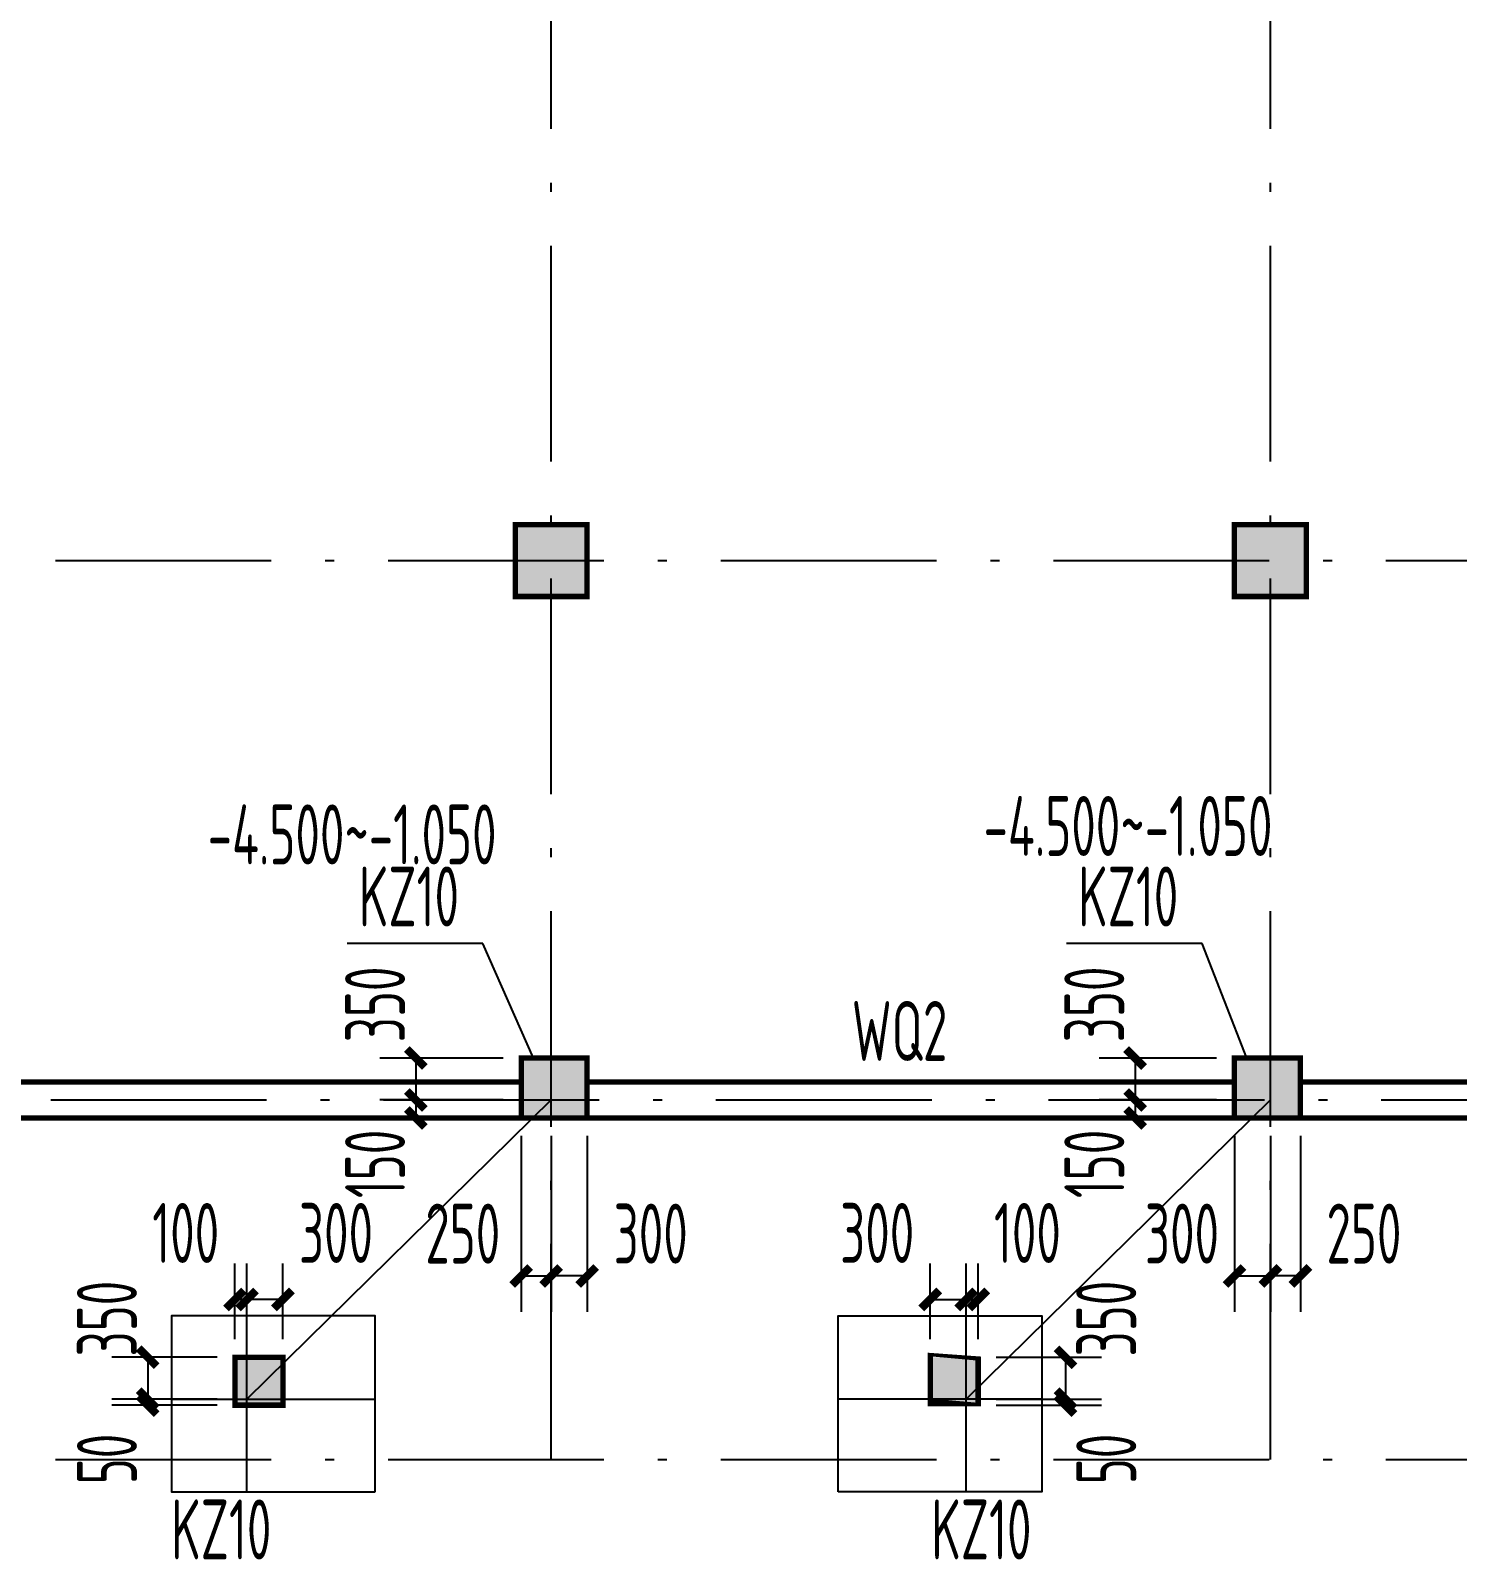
# Model space of a CAD drawing. Extents: x 2468086 to 6957054, y -3413633 to -667223.
# Drawn here: x 5190428 to 5202331, y -1159100 to -1146347 of the extents above; entities that cross this region are included whole.
import ezdxf

# ---------------------------------------------------------------- set-up
doc = ezdxf.new("R2010")
doc.units = 0
doc.header["$LTSCALE"] = 100
doc.header["$MEASUREMENT"] = 0
doc.linetypes.add('2', pattern=[18.49999958649278, 11.9999997317791, -2.999999932944775, 0.4999999888241291, -2.999999932944775])
doc.layers.get('0').update_dxf_attribs({"linetype": 'CONTINUOUS'})
doc.layers.get('DEFPOINTS').update_dxf_attribs({"linetype": 'CONTINUOUS'})
for name, color, linetype in [('墙__实线', 3, 'CONTINUOUS'), ('柱', 2, 'CONTINUOUS'), ('柱填充', 43, 'CONTINUOUS'), ('柱编号', 211, 'CONTINUOUS'), ('轴线__尺寸数字', 7, 'CONTINUOUS'), ('轴线__点划线', 252, '2'), ('通风井定位', 145, 'CONTINUOUS')]:
    doc.layers.add(name, color=color, linetype=linetype)
doc.styles.add('GB', font='gbxwxt.shx', dxfattribs={"width": 0.7, "height": 500, "bigfont": 'gbhzfs.shx'})
doc.dimstyles.new('LYSDIM1', dxfattribs={"dimtxt": 375, "dimasz": 1.5, "dimexe": 300, "dimexo": 150, "dimgap": 90, "dimtad": 1, "dimdec": 0, "dimzin": 0, "dimdsep": 46, "dimtxsty": 'GB', "dimblk1": 'JT', "dimblk2": 'JT', "dimsah": 1, "dimcen": 0, "dimclrt": 7, "dimadec": 0, "dimazin": 0, "dimtfac": 1, "dimtdec": 0, "dimtix": 1, "dimtmove": 2, "dimatfit": 3, "dimldrblk": 'JT', "dimfxl": 1, "dimtolj": 1, "dimtzin": 0, "dimarcsym": 0})

# ---------------------------------------------------------------- blocks, each defined once
blk = doc.blocks.new('JT')
at = {"layer": '轴线__尺寸数字', "const_width": 44.9999988079071}
blk.add_lwpolyline([(-50.00000000000364, -50), (49.99999999999636, 50)], dxfattribs=at)
blk.add_lwpolyline([(-50.00000000000364, -50), (49.99999999999636, 50)], dxfattribs=at)
blk = doc.blocks.new('*D3080')
at = {"layer": 'DEFPOINTS', "color": 0, "transparency": 16777216}
for p in [(5200470.786342863, -1154917.799971445), (5199641.702025343, -1155267.833379256), (5200470.786342863, -1155267.833379256)]:
    blk.add_point(p, dxfattribs=at)
at = {"layer": '通风井定位', "color": 0, "lineweight": -2, "transparency": 16777216}
for p, q in [((5200320.786342863, -1154917.799971445), (5199341.702025343, -1154917.799971445)), ((5199641.702025343, -1154919.299971445), (5199641.702025343, -1155266.333379256)), ((5200320.786342863, -1155267.833379256), (5199341.702025343, -1155267.833379256))]:
    blk.add_line(p, q, dxfattribs=at)
at = {"layer": '通风井定位', "color": 0, "lineweight": -2, "transparency": 16777216, "xscale": 1.5, "yscale": 1.5, "zscale": 1.5}
for p, rotation in [((5199641.702025343, -1154917.799971445), 90), ((5199641.702025343, -1155267.833379256), 270)]:
    blk.add_blockref('JT', p, dxfattribs=dict(at, rotation=rotation))
at = {"layer": '通风井定位', "color": 7, "transparency": 16777216, "insert": (5199301.598419873, -1154470.623580236), "char_height": 500, "attachment_point": 5, "rotation": 90, "style": 'GB'}
blk.add_mtext('\\A1;350', dxfattribs=at)
blk = doc.blocks.new('*D3081')
at = {"layer": 'DEFPOINTS', "color": 0, "transparency": 16777216}
for p in [(5200470.786342863, -1155267.833379256), (5199641.702025343, -1155417.799971445), (5200470.786342863, -1155417.799971445)]:
    blk.add_point(p, dxfattribs=at)
at = {"layer": '通风井定位', "color": 0, "lineweight": -2, "transparency": 16777216}
for p, q in [((5200320.786342863, -1155267.833379256), (5199341.702025343, -1155267.833379256)), ((5199641.702025343, -1155266.333379256), (5199641.702025343, -1155264.833379256)), ((5199641.702025343, -1155267.833379256), (5199641.702025343, -1155417.799971445)), ((5200320.786342863, -1155417.799971445), (5199341.702025343, -1155417.799971445)), ((5199641.702025343, -1155419.299971445), (5199641.702025343, -1155420.799971445))]:
    blk.add_line(p, q, dxfattribs=at)
at = {"layer": '通风井定位', "color": 0, "lineweight": -2, "transparency": 16777216, "xscale": 1.5, "yscale": 1.5, "zscale": 1.5}
for p, rotation in [((5199641.702025343, -1155267.833379256), 270), ((5199641.702025343, -1155417.799971445), 90)]:
    blk.add_blockref('JT', p, dxfattribs=dict(at, rotation=rotation))
at = {"layer": '通风井定位', "color": 7, "transparency": 16777216, "insert": (5199301.598419873, -1155801.32611626), "char_height": 500, "attachment_point": 5, "rotation": 90, "style": 'GB'}
blk.add_mtext('\\A1;150', dxfattribs=at)
blk = doc.blocks.new('*D3082')
at = {"layer": 'DEFPOINTS', "color": 0, "transparency": 16777216}
for p in [(5200470.786342863, -1155417.799971445), (5200770.786342863, -1155417.799971445), (5200770.786342863, -1156735.801411703)]:
    blk.add_point(p, dxfattribs=at)
at = {"layer": '通风井定位', "color": 0, "lineweight": -2, "transparency": 16777216}
for p, q in [((5200470.786342863, -1155567.799971445), (5200470.786342863, -1157035.801411703)), ((5200770.786342863, -1155567.799971445), (5200770.786342863, -1157035.801411703)), ((5200472.286342863, -1156735.801411703), (5200769.286342863, -1156735.801411703))]:
    blk.add_line(p, q, dxfattribs=at)
at = {"layer": '通风井定位', "color": 0, "lineweight": -2, "transparency": 16777216, "xscale": 1.5, "yscale": 1.5, "zscale": 1.5, "rotation": 180}
blk.add_blockref('JT', (5200470.786342863, -1156735.801411703), dxfattribs=at)
at = {"layer": '通风井定位', "color": 0, "lineweight": -2, "transparency": 16777216, "xscale": 1.5, "yscale": 1.5, "zscale": 1.5}
blk.add_blockref('JT', (5200770.786342863, -1156735.801411703), dxfattribs=at)
at = {"layer": '通风井定位', "color": 7, "transparency": 16777216, "insert": (5200033.23536442, -1156382.591714231), "char_height": 500, "attachment_point": 5, "style": 'GB'}
blk.add_mtext('\\A1;300', dxfattribs=at)
blk = doc.blocks.new('*D3083')
at = {"layer": 'DEFPOINTS', "color": 0, "transparency": 16777216}
for p in [(5200770.786342863, -1155417.799971445), (5201020.786342863, -1155417.799971445), (5200770.786342863, -1156735.801411703)]:
    blk.add_point(p, dxfattribs=at)
at = {"layer": '通风井定位', "color": 0, "lineweight": -2, "transparency": 16777216}
for p, q in [((5200770.786342863, -1155567.799971445), (5200770.786342863, -1157035.801411703)), ((5201020.786342863, -1155567.799971445), (5201020.786342863, -1157035.801411703)), ((5201019.286342863, -1156735.801411703), (5200772.286342863, -1156735.801411703))]:
    blk.add_line(p, q, dxfattribs=at)
at = {"layer": '通风井定位', "color": 0, "lineweight": -2, "transparency": 16777216, "xscale": 1.5, "yscale": 1.5, "zscale": 1.5, "rotation": 180}
blk.add_blockref('JT', (5200770.786342863, -1156735.801411703), dxfattribs=at)
at = {"layer": '通风井定位', "color": 0, "lineweight": -2, "transparency": 16777216, "xscale": 1.5, "yscale": 1.5, "zscale": 1.5}
blk.add_blockref('JT', (5201020.786342863, -1156735.801411703), dxfattribs=at)
at = {"layer": '通风井定位', "color": 7, "transparency": 16777216, "insert": (5201551.163663408, -1156382.591714231), "char_height": 500, "attachment_point": 5, "style": 'GB'}
blk.add_mtext('\\A1;250', dxfattribs=at)
blk = doc.blocks.new('*D3084')
at = {"layer": 'DEFPOINTS', "color": 0, "transparency": 16777216}
for p in [(5194520.786342863, -1154917.799971445), (5193641.702025343, -1155267.833379256), (5194520.786342863, -1155267.833379256)]:
    blk.add_point(p, dxfattribs=at)
at = {"layer": '通风井定位', "color": 0, "lineweight": -2, "transparency": 16777216}
for p, q in [((5194370.786342863, -1154917.799971445), (5193341.702025343, -1154917.799971445)), ((5193641.702025343, -1154919.299971445), (5193641.702025343, -1155266.333379256)), ((5194370.786342863, -1155267.833379256), (5193341.702025343, -1155267.833379256))]:
    blk.add_line(p, q, dxfattribs=at)
at = {"layer": '通风井定位', "color": 0, "lineweight": -2, "transparency": 16777216, "xscale": 1.5, "yscale": 1.5, "zscale": 1.5}
for p, rotation in [((5193641.702025343, -1154917.799971445), 90), ((5193641.702025343, -1155267.833379256), 270)]:
    blk.add_blockref('JT', p, dxfattribs=dict(at, rotation=rotation))
at = {"layer": '通风井定位', "color": 7, "transparency": 16777216, "insert": (5193301.598419873, -1154470.623580236), "char_height": 500, "attachment_point": 5, "rotation": 90, "style": 'GB'}
blk.add_mtext('\\A1;350', dxfattribs=at)
blk = doc.blocks.new('*D3085')
at = {"layer": 'DEFPOINTS', "color": 0, "transparency": 16777216}
for p in [(5194520.786342863, -1155267.833379256), (5193641.702025343, -1155417.799971445), (5194520.786342863, -1155417.799971445)]:
    blk.add_point(p, dxfattribs=at)
at = {"layer": '通风井定位', "color": 0, "lineweight": -2, "transparency": 16777216}
for p, q in [((5194370.786342863, -1155267.833379256), (5193341.702025343, -1155267.833379256)), ((5193641.702025343, -1155266.333379256), (5193641.702025343, -1155264.833379256)), ((5193641.702025343, -1155267.833379256), (5193641.702025343, -1155417.799971445)), ((5194370.786342863, -1155417.799971445), (5193341.702025343, -1155417.799971445)), ((5193641.702025343, -1155419.299971445), (5193641.702025343, -1155420.799971445))]:
    blk.add_line(p, q, dxfattribs=at)
at = {"layer": '通风井定位', "color": 0, "lineweight": -2, "transparency": 16777216, "xscale": 1.5, "yscale": 1.5, "zscale": 1.5}
for p, rotation in [((5193641.702025343, -1155267.833379256), 270), ((5193641.702025343, -1155417.799971445), 90)]:
    blk.add_blockref('JT', p, dxfattribs=dict(at, rotation=rotation))
at = {"layer": '通风井定位', "color": 7, "transparency": 16777216, "insert": (5193301.598419873, -1155801.32611626), "char_height": 500, "attachment_point": 5, "rotation": 90, "style": 'GB'}
blk.add_mtext('\\A1;150', dxfattribs=at)
blk = doc.blocks.new('*D3086')
at = {"layer": 'DEFPOINTS', "color": 0, "transparency": 16777216}
for p in [(5194520.786342863, -1155417.799971445), (5194770.786342863, -1155417.799971445), (5194770.786342863, -1156735.801411703)]:
    blk.add_point(p, dxfattribs=at)
at = {"layer": '通风井定位', "color": 0, "lineweight": -2, "transparency": 16777216}
for p, q in [((5194520.786342863, -1155567.799971445), (5194520.786342863, -1157035.801411703)), ((5194770.786342863, -1155567.799971445), (5194770.786342863, -1157035.801411703)), ((5194522.286342863, -1156735.801411703), (5194769.286342863, -1156735.801411703))]:
    blk.add_line(p, q, dxfattribs=at)
at = {"layer": '通风井定位', "color": 0, "lineweight": -2, "transparency": 16777216, "xscale": 1.5, "yscale": 1.5, "zscale": 1.5, "rotation": 180}
blk.add_blockref('JT', (5194520.786342863, -1156735.801411703), dxfattribs=at)
at = {"layer": '通风井定位', "color": 0, "lineweight": -2, "transparency": 16777216, "xscale": 1.5, "yscale": 1.5, "zscale": 1.5}
blk.add_blockref('JT', (5194770.786342863, -1156735.801411703), dxfattribs=at)
at = {"layer": '通风井定位', "color": 7, "transparency": 16777216, "insert": (5194033.23536442, -1156382.591714231), "char_height": 500, "attachment_point": 5, "style": 'GB'}
blk.add_mtext('\\A1;250', dxfattribs=at)
blk = doc.blocks.new('*D3087')
at = {"layer": 'DEFPOINTS', "color": 0, "transparency": 16777216}
for p in [(5194770.786342863, -1155417.799971445), (5195070.786342863, -1155417.799971445), (5194770.786342863, -1156735.801411703)]:
    blk.add_point(p, dxfattribs=at)
at = {"layer": '通风井定位', "color": 0, "lineweight": -2, "transparency": 16777216}
for p, q in [((5194770.786342863, -1155567.799971445), (5194770.786342863, -1157035.801411703)), ((5195070.786342863, -1155567.799971445), (5195070.786342863, -1157035.801411703)), ((5195069.286342863, -1156735.801411703), (5194772.286342863, -1156735.801411703))]:
    blk.add_line(p, q, dxfattribs=at)
at = {"layer": '通风井定位', "color": 0, "lineweight": -2, "transparency": 16777216, "xscale": 1.5, "yscale": 1.5, "zscale": 1.5, "rotation": 180}
blk.add_blockref('JT', (5194770.786342863, -1156735.801411703), dxfattribs=at)
at = {"layer": '通风井定位', "color": 0, "lineweight": -2, "transparency": 16777216, "xscale": 1.5, "yscale": 1.5, "zscale": 1.5}
blk.add_blockref('JT', (5195070.786342863, -1156735.801411703), dxfattribs=at)
at = {"layer": '通风井定位', "color": 7, "transparency": 16777216, "insert": (5195601.163663408, -1156382.591714231), "char_height": 500, "attachment_point": 5, "style": 'GB'}
blk.add_mtext('\\A1;300', dxfattribs=at)
blk = doc.blocks.new('*D3864')
at = {"layer": 'DEFPOINTS', "color": 0, "transparency": 16777216}
for p in [(5192133.144366315, -1157413.515650591), (5191404.929920109, -1157763.503443561), (5192133.144366315, -1157763.503443561)]:
    blk.add_point(p, dxfattribs=at)
at = {"layer": '柱填充', "color": 0, "lineweight": -2, "transparency": 16777216}
for p, q in [((5191983.144366315, -1157413.515650591), (5191104.929920109, -1157413.515650591)), ((5191404.929920109, -1157415.015650591), (5191404.929920109, -1157762.003443561)), ((5191983.144366315, -1157763.503443561), (5191104.929920109, -1157763.503443561))]:
    blk.add_line(p, q, dxfattribs=at)
at = {"layer": '柱填充', "color": 0, "lineweight": -2, "transparency": 16777216, "xscale": 1.5, "yscale": 1.5, "zscale": 1.5}
for p, rotation in [((5191404.929920109, -1157413.515650591), 90), ((5191404.929920109, -1157763.503443561), 270)]:
    blk.add_blockref('JT', p, dxfattribs=dict(at, rotation=rotation))
at = {"layer": '柱填充', "color": 7, "transparency": 16777216, "insert": (5191064.826314638, -1157091.789763083), "char_height": 500, "attachment_point": 5, "rotation": 90, "style": 'GB'}
blk.add_mtext('\\A1;350', dxfattribs=at)
blk = doc.blocks.new('*D3865')
at = {"layer": 'DEFPOINTS', "color": 0, "transparency": 16777216}
for p in [(5191404.929920109, -1157813.515650591), (5192133.144366315, -1157763.503443561), (5192133.144366315, -1157813.515650591)]:
    blk.add_point(p, dxfattribs=at)
at = {"layer": '柱填充', "color": 0, "lineweight": -2, "transparency": 16777216}
for p, q in [((5191983.144366315, -1157763.503443561), (5191104.929920109, -1157763.503443561)), ((5191983.144366315, -1157813.515650591), (5191104.929920109, -1157813.515650591)), ((5191404.929920109, -1157762.003443561), (5191404.929920109, -1157760.503443561)), ((5191404.929920109, -1157763.503443561), (5191404.929920109, -1157813.515650591)), ((5191404.929920109, -1157815.015650591), (5191404.929920109, -1157816.515650591))]:
    blk.add_line(p, q, dxfattribs=at)
at = {"layer": '柱填充', "color": 0, "lineweight": -2, "transparency": 16777216, "xscale": 1.5, "yscale": 1.5, "zscale": 1.5}
for p, rotation in [((5191404.929920109, -1157763.503443561), 270), ((5191404.929920109, -1157813.515650591), 90)]:
    blk.add_blockref('JT', p, dxfattribs=dict(at, rotation=rotation))
at = {"layer": '柱填充', "color": 7, "transparency": 16777216, "insert": (5191064.826314638, -1158262.740505564), "char_height": 500, "attachment_point": 5, "rotation": 90, "style": 'GB'}
blk.add_mtext('\\A1;50', dxfattribs=at)
blk = doc.blocks.new('*D3866')
at = {"layer": 'DEFPOINTS', "color": 0, "transparency": 16777216}
for p in [(5192233.110958505, -1156931.574380982), (5192233.110958505, -1157413.515650591), (5192533.144366315, -1157413.515650591)]:
    blk.add_point(p, dxfattribs=at)
at = {"layer": '柱填充', "color": 0, "lineweight": -2, "transparency": 16777216}
for p, q in [((5192233.110958505, -1157263.515650591), (5192233.110958505, -1156631.574380982)), ((5192533.144366315, -1157263.515650591), (5192533.144366315, -1156631.574380982)), ((5192531.644366315, -1156931.574380982), (5192234.610958505, -1156931.574380982))]:
    blk.add_line(p, q, dxfattribs=at)
at = {"layer": '柱填充', "color": 0, "lineweight": -2, "transparency": 16777216, "xscale": 1.5, "yscale": 1.5, "zscale": 1.5, "rotation": 180}
blk.add_blockref('JT', (5192233.110958505, -1156931.574380982), dxfattribs=at)
at = {"layer": '柱填充', "color": 0, "lineweight": -2, "transparency": 16777216, "xscale": 1.5, "yscale": 1.5, "zscale": 1.5}
blk.add_blockref('JT', (5192533.144366315, -1156931.574380982), dxfattribs=at)
at = {"layer": '柱填充', "color": 7, "transparency": 16777216, "insert": (5192975.695776928, -1156377.028911497), "char_height": 500, "attachment_point": 5, "style": 'GB'}
blk.add_mtext('\\A1;300', dxfattribs=at)
blk = doc.blocks.new('*D3867')
at = {"layer": 'DEFPOINTS', "color": 0, "transparency": 16777216}
for p in [(5192133.144366315, -1156931.574380982), (5192133.144366315, -1157413.515650591), (5192233.110958505, -1157413.515650591)]:
    blk.add_point(p, dxfattribs=at)
at = {"layer": '柱填充', "color": 0, "lineweight": -2, "transparency": 16777216}
for p, q in [((5192133.144366315, -1157263.515650591), (5192133.144366315, -1156631.574380982)), ((5192233.110958505, -1157263.515650591), (5192233.110958505, -1156631.574380982)), ((5192131.644366315, -1156931.574380982), (5192130.144366315, -1156931.574380982)), ((5192233.110958505, -1156931.574380982), (5192133.144366315, -1156931.574380982)), ((5192234.610958505, -1156931.574380982), (5192236.110958505, -1156931.574380982))]:
    blk.add_line(p, q, dxfattribs=at)
at = {"layer": '柱填充', "color": 0, "lineweight": -2, "transparency": 16777216, "xscale": 1.5, "yscale": 1.5, "zscale": 1.5}
blk.add_blockref('JT', (5192133.144366315, -1156931.574380982), dxfattribs=at)
at = {"layer": '柱填充', "color": 0, "lineweight": -2, "transparency": 16777216, "xscale": 1.5, "yscale": 1.5, "zscale": 1.5, "rotation": 180}
blk.add_blockref('JT', (5192233.110958505, -1156931.574380982), dxfattribs=at)
at = {"layer": '柱填充', "color": 7, "transparency": 16777216, "insert": (5191722.305811187, -1156377.028911497), "char_height": 500, "attachment_point": 5, "style": 'GB'}
blk.add_mtext('\\A1;100', dxfattribs=at)
blk = doc.blocks.new('*D3868')
at = {"layer": 'DEFPOINTS', "color": 0, "transparency": 16777216}
for p in [(5198333.077550692, -1157413.515650589), (5198333.077550698, -1157763.503443558), (5199061.291996904, -1157763.503443558)]:
    blk.add_point(p, dxfattribs=at)
at = {"layer": '柱填充', "color": 0, "lineweight": -2, "transparency": 16777216}
for p, q in [((5198483.077550692, -1157413.515650589), (5199361.291996904, -1157413.515650589)), ((5199061.291996904, -1157415.015650589), (5199061.291996904, -1157762.003443558)), ((5198483.077550698, -1157763.503443558), (5199361.291996904, -1157763.503443558))]:
    blk.add_line(p, q, dxfattribs=at)
at = {"layer": '柱填充', "color": 0, "lineweight": -2, "transparency": 16777216, "xscale": 1.5, "yscale": 1.5, "zscale": 1.5}
for p, rotation in [((5199061.291996904, -1157413.515650589), 90), ((5199061.291996904, -1157763.503443558), 270)]:
    blk.add_blockref('JT', p, dxfattribs=dict(at, rotation=rotation))
at = {"layer": '柱填充', "color": 7, "transparency": 16777216, "insert": (5199401.395602361, -1157091.78976306), "char_height": 500, "attachment_point": 5, "rotation": 90, "style": 'GB'}
blk.add_mtext('\\A1;350', dxfattribs=at)
blk = doc.blocks.new('*D3869')
at = {"layer": 'DEFPOINTS', "color": 0, "transparency": 16777216}
for p in [(5198333.077550698, -1157763.503443558), (5198333.0775507, -1157813.515650589), (5199061.291996906, -1157813.515650589)]:
    blk.add_point(p, dxfattribs=at)
at = {"layer": '柱填充', "color": 0, "lineweight": -2, "transparency": 16777216}
for p, q in [((5198483.077550698, -1157763.503443558), (5199361.291996906, -1157763.503443558)), ((5198483.0775507, -1157813.515650589), (5199361.291996906, -1157813.515650589)), ((5199061.291996906, -1157762.003443558), (5199061.291996906, -1157760.503443558)), ((5199061.291996906, -1157763.503443558), (5199061.291996906, -1157813.515650589)), ((5199061.291996906, -1157815.015650589), (5199061.291996906, -1157816.515650589))]:
    blk.add_line(p, q, dxfattribs=at)
at = {"layer": '柱填充', "color": 0, "lineweight": -2, "transparency": 16777216, "xscale": 1.5, "yscale": 1.5, "zscale": 1.5}
for p, rotation in [((5199061.291996906, -1157763.503443558), 270), ((5199061.291996906, -1157813.515650589), 90)]:
    blk.add_blockref('JT', p, dxfattribs=dict(at, rotation=rotation))
at = {"layer": '柱填充', "color": 7, "transparency": 16777216, "insert": (5199401.395602385, -1158262.740505541), "char_height": 500, "attachment_point": 5, "rotation": 90, "style": 'GB'}
blk.add_mtext('\\A1;50', dxfattribs=at)
blk = doc.blocks.new('*D3870')
at = {"layer": 'DEFPOINTS', "color": 0, "transparency": 16777216}
for p in [(5198233.110958502, -1156931.574380982), (5197933.077550692, -1157413.515650597), (5198233.110958502, -1157413.515650591)]:
    blk.add_point(p, dxfattribs=at)
at = {"layer": '柱填充', "color": 0, "lineweight": -2, "transparency": 16777216}
for p, q in [((5197933.077550692, -1157263.515650597), (5197933.077550692, -1156631.574380982)), ((5198233.110958502, -1157263.515650591), (5198233.110958502, -1156631.574380982)), ((5197934.577550692, -1156931.574380982), (5198231.610958502, -1156931.574380982))]:
    blk.add_line(p, q, dxfattribs=at)
at = {"layer": '柱填充', "color": 0, "lineweight": -2, "transparency": 16777216, "xscale": 1.5, "yscale": 1.5, "zscale": 1.5, "rotation": 180}
blk.add_blockref('JT', (5197933.077550692, -1156931.574380982), dxfattribs=at)
at = {"layer": '柱填充', "color": 0, "lineweight": -2, "transparency": 16777216, "xscale": 1.5, "yscale": 1.5, "zscale": 1.5}
blk.add_blockref('JT', (5198233.110958502, -1156931.574380982), dxfattribs=at)
at = {"layer": '柱填充', "color": 7, "transparency": 16777216, "insert": (5197490.526140057, -1156377.028911511), "char_height": 500, "attachment_point": 5, "style": 'GB'}
blk.add_mtext('\\A1;300', dxfattribs=at)
blk = doc.blocks.new('*D3871')
at = {"layer": 'DEFPOINTS', "color": 0, "transparency": 16777216}
for p in [(5198333.077550692, -1156931.57438098), (5198233.110958502, -1157413.515650591), (5198333.077550692, -1157413.515650589)]:
    blk.add_point(p, dxfattribs=at)
at = {"layer": '柱填充', "color": 0, "lineweight": -2, "transparency": 16777216}
for p, q in [((5198233.110958502, -1157263.515650591), (5198233.110958502, -1156631.57438098)), ((5198333.077550692, -1157263.515650589), (5198333.077550692, -1156631.57438098)), ((5198231.610958502, -1156931.57438098), (5198230.110958502, -1156931.57438098)), ((5198233.110958502, -1156931.57438098), (5198333.077550692, -1156931.57438098)), ((5198334.577550692, -1156931.57438098), (5198336.077550692, -1156931.57438098))]:
    blk.add_line(p, q, dxfattribs=at)
at = {"layer": '柱填充', "color": 0, "lineweight": -2, "transparency": 16777216, "xscale": 1.5, "yscale": 1.5, "zscale": 1.5}
blk.add_blockref('JT', (5198233.110958502, -1156931.57438098), dxfattribs=at)
at = {"layer": '柱填充', "color": 0, "lineweight": -2, "transparency": 16777216, "xscale": 1.5, "yscale": 1.5, "zscale": 1.5, "rotation": 180}
blk.add_blockref('JT', (5198333.077550692, -1156931.57438098), dxfattribs=at)
at = {"layer": '柱填充', "color": 7, "transparency": 16777216, "insert": (5198743.916105799, -1156377.028911487), "char_height": 500, "attachment_point": 5, "style": 'GB'}
blk.add_mtext('\\A1;100', dxfattribs=at)

msp = doc.modelspace()

# ---------------------------------------------------------------- hatches: boundary and pattern name
at = {"layer": '柱填充'}
for points in [[(5194470.786342863, -1150467.799971445), (5194470.786342863, -1151067.799971445), (5195070.786342863, -1151067.799971445), (5195070.786342863, -1150467.799971445)], [(5200470.786342863, -1150467.799971445), (5200470.786342863, -1151067.799971445), (5201070.786342863, -1151067.799971445), (5201070.786342863, -1150467.799971445)], [(5194520.786342863, -1154917.799971445), (5194520.786342863, -1155417.799971445), (5195070.786342863, -1155417.799971445), (5195070.786342863, -1154917.799971445)], [(5200470.786342863, -1154917.799971445), (5200470.786342863, -1155417.799971445), (5201020.786342863, -1155417.799971445), (5201020.786342863, -1154917.799971445)], [(5192533.144366315, -1157813.515650591), (5192133.144366315, -1157813.515650591), (5192133.144366315, -1157413.515650591), (5192533.144366315, -1157413.515650591)], [(5197933.0775507, -1157813.515650597), (5198333.0775507, -1157813.515650589), (5198333.077550692, -1157413.515650589), (5197933.077550692, -1157413.515650597)]]:
    msp.add_hatch(color=256, dxfattribs=at).paths.add_polyline_path(points)

# ---------------------------------------------------------------- linework, layer by layer
at = {"layer": '墙__实线', "color": 94, "const_width": 44.9999988079071}
for points in [[(5189020.786342863, -1155117.799971445), (5194520.786342863, -1155117.799971445)], [(5195070.786342863, -1155117.799971445), (5200470.786342863, -1155117.799971445)], [(5201020.786342863, -1155117.799971445), (5205920.786342863, -1155117.799971445)], [(5189020.786342863, -1155417.799971445), (5194520.786342863, -1155417.799971445)], [(5195070.786342863, -1155417.799971445), (5200470.786342863, -1155417.799971445)], [(5201020.786342863, -1155417.799971445), (5205920.786342863, -1155417.799971445)]]:
    msp.add_lwpolyline(points, dxfattribs=at)
at = {"layer": '柱', "const_width": 44.9999988079071}
for points in [[(5194470.786342863, -1150467.799971445), (5194470.786342863, -1151067.799971445), (5195070.786342863, -1151067.799971445), (5195070.786342863, -1150467.799971445), (5194470.786342863, -1150467.799971445)], [(5200470.786342863, -1150467.799971445), (5200470.786342863, -1151067.799971445), (5201070.786342863, -1151067.799971445), (5201070.786342863, -1150467.799971445), (5200470.786342863, -1150467.799971445)], [(5194520.786342863, -1154917.799971445), (5194520.786342863, -1155417.799971445), (5195070.786342863, -1155417.799971445), (5195070.786342863, -1154917.799971445), (5194520.786342863, -1154917.799971445)], [(5200470.786342863, -1154917.799971445), (5200470.786342863, -1155417.799971445), (5201020.786342863, -1155417.799971445), (5201020.786342863, -1154917.799971445), (5200470.786342863, -1154917.799971445)], [(5192533.144366315, -1157813.515650591), (5192133.144366315, -1157813.515650591), (5192133.144366315, -1157413.515650591), (5192533.144366315, -1157413.515650591), (5192533.144366315, -1157813.515650591)], [(5197933.0775507, -1157813.515650597), (5198333.0775507, -1157813.515650589), (5198333.077550692, -1157413.515650589), (5197933.077550692, -1157413.515650597), (5197933.0775507, -1157813.515650597)]]:
    msp.add_lwpolyline(points, dxfattribs=at)
at = {"layer": '柱填充'}
for p, q in [((5194770.798549894, -1155267.833379256), (5192233.110958505, -1157763.50344356)), ((5200770.798549894, -1155267.833379256), (5198233.110958504, -1157763.50344356))]:
    msp.add_line(p, q, dxfattribs=at)
for points in [[(5193301.98819538, -1158535.418978686), (5193301.98819538, -1157068.739312651), (5191602.215345453, -1157068.739312651), (5191602.215345453, -1158535.418978686)], [(5197164.233721647, -1158535.418978707), (5197164.233721619, -1157068.739312672), (5198864.006571546, -1157068.739312639), (5198864.006571574, -1158535.418978674)]]:
    msp.add_lwpolyline(points, close=True, dxfattribs=at)
at = {"layer": '柱编号'}
for p, q in [((5194200.638453469, -1153963.52099376), (5193068.441655077, -1153963.52099376)), ((5194623.401046594, -1154917.799971445), (5194200.638453469, -1153963.52099376)), ((5200200.638453469, -1153963.52099376), (5199068.441655077, -1153963.52099376)), ((5200573.401046594, -1154917.799971445), (5200200.638453469, -1153963.52099376))]:
    msp.add_line(p, q, dxfattribs=at)
at = {"layer": '轴线__点划线', "ltscale": 1.5}
for p, q in [((5194770.798549894, -1158267.833379255), (5194770.798549894, -1100139.407037986)), ((5200770.798549894, -1158267.833379255), (5200770.798549894, -1100139.407037986)), ((5096285.060672606, -1150767.833379256), (5210016.454349283, -1150767.833379256)), ((5126770.798549895, -1155267.833379256), (5210016.454349283, -1155267.833379256)), ((5192233.110958505, -1158535.418978686), (5192233.110958505, -1157068.739312651)), ((5198233.110958522, -1158535.418978686), (5198233.110958494, -1157068.739312651)), ((5191602.215345453, -1157763.50344356), (5193301.98819538, -1157763.50344356)), ((5198864.006571559, -1157763.503443548), (5197164.233721633, -1157763.503443581)), ((5096285.060672606, -1158267.833379256), (5210016.454349283, -1158267.833379256))]:
    msp.add_line(p, q, dxfattribs=at)

# ---------------------------------------------------------------- texts
at = {"style": 'GB', "width": 0.7}
msp.add_text('WQ2', height=500, dxfattribs=at).set_placement((5197278.642988642, -1154941.645816829))
at = {"layer": '柱编号', "style": 'GB', "width": 0.7}
for s, p in [('-4.500~-1.050', (5198377.797707416, -1153232.121646852)), ('-4.500~-1.050', (5191905.316834437, -1153302.498589301)), ('KZ10', (5193166.638611002, -1153820.163152318)), ('KZ10', (5199166.638611002, -1153820.163152318)), ('KZ10', (5191601.115866393, -1159100.337211707))]:
    msp.add_text(s, height=500, dxfattribs=at).set_placement(p)
msp.add_text('KZ10', height=500, rotation=1.112949732373636e-09, dxfattribs=at).set_placement((5197941.921218487, -1159100.337211712))

# ---------------------------------------------------------------- dimensions: what is measured, and where the dimension line sits
at = {"layer": '柱填充'}
for base, p1, p2, picture, middle in [((5192133.144366315, -1156931.574380982), (5192233.110958505, -1157413.515650591), (5192133.144366315, -1157413.515650591), '*D3867', (5191722.305811187, -1156377.028911497)), ((5192233.110958505, -1156931.574380982), (5192533.144366315, -1157413.515650591), (5192233.110958505, -1157413.515650591), '*D3866', (5192975.695776928, -1156377.028911497))]:
    dim = msp.add_linear_dim(base=base, p1=p1, p2=p2, dimstyle='LYSDIM1', override={"dimtxt": 500}, dxfattribs=at)
    dim.commit()
    dim.dimension.update_dxf_attribs({"geometry": picture, "text_midpoint": middle, "dimtype": 128})
for base, p1, p2, angle, picture, middle in [((5198233.110958502, -1156931.574380982), (5197933.077550692, -1157413.515650597), (5198233.110958502, -1157413.515650591), 180, '*D3870', (5197490.526140057, -1156377.028911511)), ((5198333.077550692, -1156931.57438098), (5198233.110958502, -1157413.515650591), (5198333.077550692, -1157413.515650589), 180, '*D3871', (5198743.916105799, -1156377.028911487)), ((5191404.929920109, -1157763.503443561), (5192133.144366315, -1157413.515650591), (5192133.144366315, -1157763.503443561), 90, '*D3864', (5191064.826314638, -1157091.789763083)), ((5199061.291996904, -1157763.503443558), (5198333.077550692, -1157413.515650589), (5198333.077550698, -1157763.503443558), 90, '*D3868', (5199401.395602361, -1157091.78976306)), ((5191404.929920109, -1157813.515650591), (5192133.144366315, -1157763.503443561), (5192133.144366315, -1157813.515650591), 90, '*D3865', (5191064.826314638, -1158262.740505564)), ((5199061.291996906, -1157813.515650589), (5198333.077550698, -1157763.503443558), (5198333.0775507, -1157813.515650589), 90, '*D3869', (5199401.395602385, -1158262.740505541))]:
    dim = msp.add_linear_dim(base=base, p1=p1, p2=p2, angle=angle, dimstyle='LYSDIM1', override={"dimtxt": 500}, dxfattribs=at)
    dim.commit()
    dim.dimension.update_dxf_attribs({"geometry": picture, "text_midpoint": middle, "dimtype": 128})
at = {"layer": '通风井定位'}
for base, p1, p2, picture, middle in [((5193641.702025343, -1155267.833379256), (5194520.786342863, -1154917.799971445), (5194520.786342863, -1155267.833379256), '*D3084', (5193301.598419873, -1154470.623580236)), ((5199641.702025343, -1155267.833379256), (5200470.786342863, -1154917.799971445), (5200470.786342863, -1155267.833379256), '*D3080', (5199301.598419873, -1154470.623580236)), ((5193641.702025343, -1155417.799971445), (5194520.786342863, -1155267.833379256), (5194520.786342863, -1155417.799971445), '*D3085', (5193301.598419873, -1155801.32611626)), ((5199641.702025343, -1155417.799971445), (5200470.786342863, -1155267.833379256), (5200470.786342863, -1155417.799971445), '*D3081', (5199301.598419873, -1155801.32611626))]:
    dim = msp.add_linear_dim(base=base, p1=p1, p2=p2, angle=90, dimstyle='LYSDIM1', override={"dimtxt": 500}, dxfattribs=at)
    dim.commit()
    dim.dimension.update_dxf_attribs({"geometry": picture, "text_midpoint": middle, "dimtype": 128})
for base, p1, p2, picture, middle in [((5194770.786342863, -1156735.801411703), (5194520.786342863, -1155417.799971445), (5194770.786342863, -1155417.799971445), '*D3086', (5194033.23536442, -1156382.591714231)), ((5194770.786342863, -1156735.801411703), (5195070.786342863, -1155417.799971445), (5194770.786342863, -1155417.799971445), '*D3087', (5195601.163663408, -1156382.591714231)), ((5200770.786342863, -1156735.801411703), (5200470.786342863, -1155417.799971445), (5200770.786342863, -1155417.799971445), '*D3082', (5200033.23536442, -1156382.591714231)), ((5200770.786342863, -1156735.801411703), (5201020.786342863, -1155417.799971445), (5200770.786342863, -1155417.799971445), '*D3083', (5201551.163663408, -1156382.591714231))]:
    dim = msp.add_linear_dim(base=base, p1=p1, p2=p2, dimstyle='LYSDIM1', override={"dimtxt": 500}, dxfattribs=at)
    dim.commit()
    dim.dimension.update_dxf_attribs({"geometry": picture, "text_midpoint": middle, "dimtype": 128})

doc.saveas('drawing.dxf')
